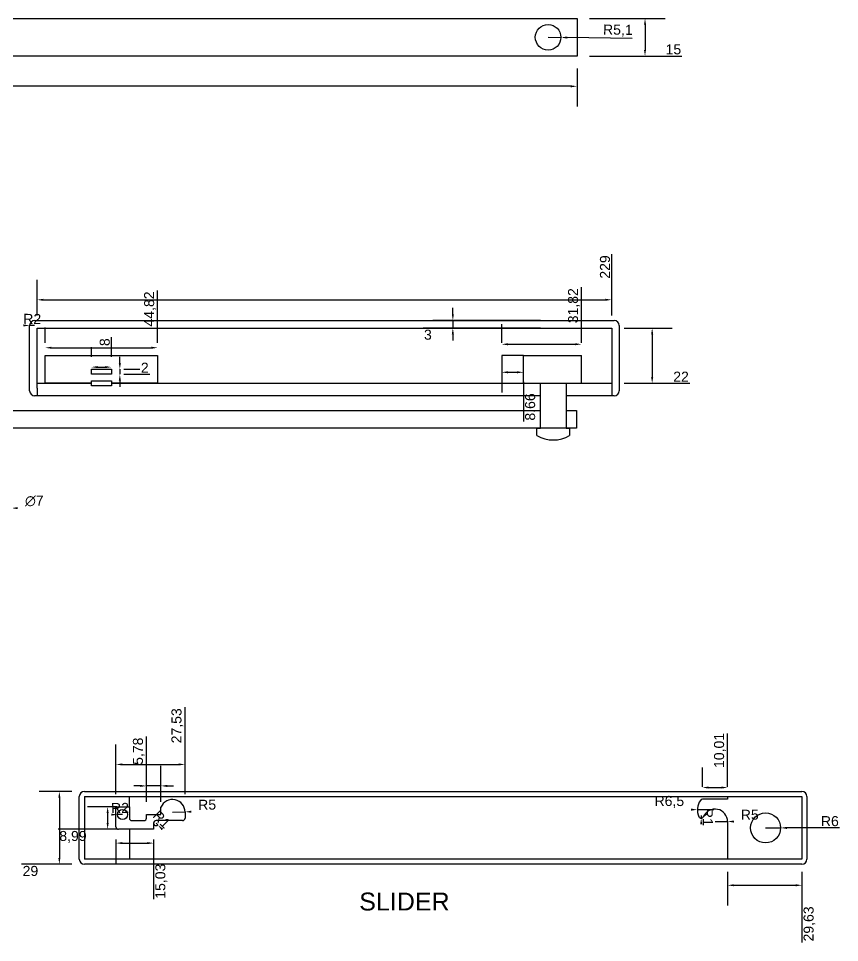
# Model space of a CAD drawing. Header units: millimetres. Extents: x 44751 to 45353, y -12222 to -11793.
# Drawn here: x 45025.3 to 45352.6, y -12215.2 to -11846.9 of the extents above; entities that cross this region are included whole.
import ezdxf

# ---------------------------------------------------------------- set-up
doc = ezdxf.new("R2010")
doc.units = ezdxf.units.MM
doc.styles.get("Standard").update_dxf_attribs({"font": 'arial.ttf'})
doc.dimstyles.new('ISO-25', dxfattribs={"dimtxt": 4, "dimasz": 2.5, "dimexe": 8, "dimexo": 5, "dimtad": 2, "dimjust": 4, "dimtxsty": 'Standard', "dimcen": 2.5, "dimclrd": 1, "dimadec": 0, "dimazin": 0, "dimtfac": 1, "dimtmove": 0, "dimatfit": 3, "dimfxl": 1, "dimarcsym": 0})

# ---------------------------------------------------------------- blocks, each defined once
blk = doc.blocks.new('*D4')
at = {"color": 1, "lineweight": -2, "transparency": 16777216}
blk.add_line((45015.55, -12042.21), (45022.55, -12042.13), dxfattribs=at)
at = {"color": 1, "transparency": 16777216}
for points in [[(45013.05, -12041.82), (45013.06, -12042.65), (45015.55, -12042.21)], [(45025.05, -12041.68), (45025.06, -12042.52), (45022.55, -12042.13)]]:
    blk.add_solid(points, dxfattribs=at)
at = {"layer": 'Defpoints', "color": 0, "transparency": 16777216}
for p in [(45015.55, -12042.21), (45022.55, -12042.13)]:
    blk.add_point(p, dxfattribs=at)
at = {"color": 0, "transparency": 16777216, "insert": (45031.63, -12039.25), "char_height": 4, "attachment_point": 5, "rotation": 0.6424}
blk.add_mtext('∅7', dxfattribs=at)
blk = doc.blocks.new('*D14')
at = {"color": 0, "lineweight": -2, "transparency": 16777216}
for p, q in [((45080.79, -11976.22), (45080.79, -11955.31)), ((45035.96, -11976.22), (45035.96, -11970.18))]:
    blk.add_line(p, q, dxfattribs=at)
at = {"color": 1, "lineweight": -2, "transparency": 16777216}
blk.add_line((45038.46, -11978.18), (45078.29, -11978.18), dxfattribs=at)
at = {"color": 1, "transparency": 16777216}
for points in [[(45038.46, -11977.76), (45038.46, -11978.59), (45035.96, -11978.18)], [(45078.29, -11977.76), (45078.29, -11978.59), (45080.79, -11978.18)]]:
    blk.add_solid(points, dxfattribs=at)
at = {"layer": 'Defpoints', "color": 0, "transparency": 16777216}
for p in [(45080.79, -11978.18), (45035.96, -11981.22), (45080.79, -11981.22)]:
    blk.add_point(p, dxfattribs=at)
at = {"color": 0, "transparency": 16777216, "insert": (45077.76, -11962.74), "char_height": 4, "attachment_point": 5, "rotation": 90}
blk.add_mtext('44,82', dxfattribs=at)
blk = doc.blocks.new('*D15')
at = {"color": 0, "lineweight": -2, "transparency": 16777216}
for p, q in [((45249.73, -11976.22), (45249.73, -11954.09)), ((45217.91, -11976.22), (45217.91, -11968.8))]:
    blk.add_line(p, q, dxfattribs=at)
at = {"color": 1, "lineweight": -2, "transparency": 16777216}
blk.add_line((45220.41, -11976.8), (45247.23, -11976.8), dxfattribs=at)
at = {"color": 1, "transparency": 16777216}
for points in [[(45220.41, -11976.38), (45220.41, -11977.21), (45217.91, -11976.8)], [(45247.23, -11976.38), (45247.23, -11977.21), (45249.73, -11976.8)]]:
    blk.add_solid(points, dxfattribs=at)
at = {"layer": 'Defpoints', "color": 0, "transparency": 16777216}
for p in [(45249.73, -11976.8), (45217.91, -11981.22), (45249.73, -11981.22)]:
    blk.add_point(p, dxfattribs=at)
at = {"color": 0, "transparency": 16777216, "insert": (45246.7, -11961.44), "char_height": 4, "attachment_point": 5, "rotation": 90}
blk.add_mtext('31,82', dxfattribs=at)
blk = doc.blocks.new('*D16')
at = {"color": 1, "lineweight": -2, "transparency": 16777216}
blk.add_line((45220.41, -11987.97), (45224.07, -11987.97), dxfattribs=at)
at = {"color": 0, "lineweight": -2, "transparency": 16777216}
for p, q in [((45217.91, -11991.78), (45217.91, -11995.97)), ((45226.57, -11991.78), (45226.57, -12007.61))]:
    blk.add_line(p, q, dxfattribs=at)
at = {"color": 1, "transparency": 16777216}
for points in [[(45220.41, -11987.55), (45220.41, -11988.38), (45217.91, -11987.97)], [(45224.07, -11987.55), (45224.07, -11988.38), (45226.57, -11987.97)]]:
    blk.add_solid(points, dxfattribs=at)
at = {"layer": 'Defpoints', "color": 0, "transparency": 16777216}
for p in [(45217.91, -11986.78), (45226.57, -11986.78), (45226.57, -11987.97)]:
    blk.add_point(p, dxfattribs=at)
at = {"color": 0, "transparency": 16777216, "insert": (45229.6, -12001.79), "char_height": 4, "attachment_point": 5, "rotation": 90}
blk.add_mtext('8,66', dxfattribs=at)
blk = doc.blocks.new('*D17')
at = {"color": 0, "lineweight": -2, "transparency": 16777216}
for p, q in [((45266.76, -11970.34), (45285.88, -11970.34)), ((45266.76, -11992.34), (45292.89, -11992.34))]:
    blk.add_line(p, q, dxfattribs=at)
at = {"color": 1, "lineweight": -2, "transparency": 16777216}
blk.add_line((45277.88, -11972.84), (45277.88, -11989.84), dxfattribs=at)
at = {"color": 1, "transparency": 16777216}
for points in [[(45277.47, -11972.84), (45278.3, -11972.84), (45277.88, -11970.34)], [(45277.47, -11989.84), (45278.3, -11989.84), (45277.88, -11992.34)]]:
    blk.add_solid(points, dxfattribs=at)
at = {"layer": 'Defpoints', "color": 0, "transparency": 16777216}
for p in [(45261.76, -11970.34), (45261.76, -11992.34), (45277.88, -11992.34)]:
    blk.add_point(p, dxfattribs=at)
at = {"color": 0, "transparency": 16777216, "insert": (45289.39, -11989.71), "char_height": 4, "attachment_point": 5}
blk.add_mtext('22', dxfattribs=at)
blk = doc.blocks.new('*D18')
at = {"color": 1, "lineweight": -2, "transparency": 16777216}
for p, q in [((45198.44, -11964.84), (45198.44, -11962.34)), ((45198.44, -11967.34), (45198.44, -11970.34)), ((45198.44, -11972.84), (45198.44, -11975.34))]:
    blk.add_line(p, q, dxfattribs=at)
at = {"color": 0, "lineweight": -2, "transparency": 16777216}
for p, q in [((45233.31, -11967.34), (45190.44, -11967.34)), ((45233.31, -11970.34), (45186.57, -11970.34))]:
    blk.add_line(p, q, dxfattribs=at)
at = {"color": 1, "transparency": 16777216}
for points in [[(45198.02, -11964.84), (45198.85, -11964.84), (45198.44, -11967.34)], [(45198.02, -11972.84), (45198.85, -11972.84), (45198.44, -11970.34)]]:
    blk.add_solid(points, dxfattribs=at)
at = {"layer": 'Defpoints', "color": 0, "transparency": 16777216}
for p in [(45238.31, -11967.34), (45198.44, -11970.34), (45238.31, -11970.34)]:
    blk.add_point(p, dxfattribs=at)
at = {"color": 0, "transparency": 16777216, "insert": (45188.5, -11973.01), "char_height": 4, "attachment_point": 5}
blk.add_mtext('3', dxfattribs=at)
blk = doc.blocks.new('*D19')
at = {"color": 0, "lineweight": -2, "transparency": 16777216}
for p, q in [((45261.76, -11965.34), (45261.76, -11940.91)), ((45032.76, -11965.34), (45032.76, -11951.07))]:
    blk.add_line(p, q, dxfattribs=at)
at = {"color": 1, "lineweight": -2, "transparency": 16777216}
blk.add_line((45035.26, -11959.07), (45259.26, -11959.07), dxfattribs=at)
at = {"color": 1, "transparency": 16777216}
for points in [[(45035.26, -11958.65), (45035.26, -11959.49), (45032.76, -11959.07)], [(45259.26, -11958.65), (45259.26, -11959.49), (45261.76, -11959.07)]]:
    blk.add_solid(points, dxfattribs=at)
at = {"layer": 'Defpoints', "color": 0, "transparency": 16777216}
for p in [(45261.76, -11959.07), (45032.76, -11970.34), (45261.76, -11970.34)]:
    blk.add_point(p, dxfattribs=at)
at = {"color": 0, "transparency": 16777216, "insert": (45259.09, -11945.99), "char_height": 4, "attachment_point": 5, "rotation": 90}
blk.add_mtext('229', dxfattribs=at)
blk = doc.blocks.new('*D20')
at = {"color": 1, "lineweight": -2, "transparency": 16777216}
blk.add_line((45031.76, -11969.34), (45029.76, -11969.31), dxfattribs=at)
at = {"color": 1, "transparency": 16777216}
blk.add_solid([(45027.27, -11968.87), (45027.26, -11969.7), (45029.76, -11969.31)], dxfattribs=at)
at = {"layer": 'Defpoints', "color": 0, "transparency": 16777216}
for p in [(45029.76, -11969.31), (45031.76, -11969.34)]:
    blk.add_point(p, dxfattribs=at)
at = {"color": 0, "transparency": 16777216, "insert": (45030.79, -11966.69), "char_height": 4, "attachment_point": 5, "rotation": 359.2934}
blk.add_mtext('R2', dxfattribs=at)
blk = doc.blocks.new('*D21')
at = {"color": 0, "lineweight": -2, "transparency": 16777216}
for p, q in [((45062.37, -11981.78), (45062.37, -11974.01)), ((45054.37, -11981.78), (45054.37, -11977.9))]:
    blk.add_line(p, q, dxfattribs=at)
at = {"color": 1, "lineweight": -2, "transparency": 16777216}
blk.add_line((45056.87, -11985.9), (45059.87, -11985.9), dxfattribs=at)
at = {"color": 1, "transparency": 16777216}
for points in [[(45056.87, -11985.48), (45056.87, -11986.32), (45054.37, -11985.9)], [(45059.87, -11985.48), (45059.87, -11986.32), (45062.37, -11985.9)]]:
    blk.add_solid(points, dxfattribs=at)
at = {"layer": 'Defpoints', "color": 0, "transparency": 16777216}
for p in [(45054.37, -11986.78), (45062.37, -11985.9), (45062.37, -11986.78)]:
    blk.add_point(p, dxfattribs=at)
at = {"color": 0, "transparency": 16777216, "insert": (45059.71, -11975.96), "char_height": 4, "attachment_point": 5, "rotation": 90}
blk.add_mtext('8', dxfattribs=at)
blk = doc.blocks.new('*D22')
at = {"color": 1, "lineweight": -2, "transparency": 16777216}
for p, q in [((45065.71, -11984.28), (45065.71, -11981.78)), ((45065.71, -11986.78), (45065.71, -11988.78)), ((45065.71, -11991.28), (45065.71, -11993.78))]:
    blk.add_line(p, q, dxfattribs=at)
at = {"color": 0, "lineweight": -2, "transparency": 16777216}
for p, q in [((45067.37, -11986.78), (45073.71, -11986.78)), ((45067.37, -11988.78), (45077.61, -11988.78))]:
    blk.add_line(p, q, dxfattribs=at)
at = {"color": 1, "transparency": 16777216}
for points in [[(45065.3, -11984.28), (45066.13, -11984.28), (45065.71, -11986.78)], [(45065.3, -11991.28), (45066.13, -11991.28), (45065.71, -11988.78)]]:
    blk.add_solid(points, dxfattribs=at)
at = {"layer": 'Defpoints', "color": 0, "transparency": 16777216}
for p in [(45062.37, -11986.78), (45062.37, -11988.78), (45065.71, -11988.78)]:
    blk.add_point(p, dxfattribs=at)
at = {"color": 0, "transparency": 16777216, "insert": (45075.66, -11986.14), "char_height": 4, "attachment_point": 5}
blk.add_mtext('2', dxfattribs=at)
blk = doc.blocks.new('*D32')
at = {"color": 1, "lineweight": -2, "transparency": 16777216}
for p, q in [((45236.41, -11854.45), (45241.51, -11854.52)), ((45269.95, -11854.9), (45244.01, -11854.55))]:
    blk.add_line(p, q, dxfattribs=at)
at = {"color": 1, "transparency": 16777216}
blk.add_solid([(45244.02, -11854.14), (45244.01, -11854.97), (45241.51, -11854.52)], dxfattribs=at)
at = {"layer": 'Defpoints', "color": 0, "transparency": 16777216}
for p in [(45236.41, -11854.45), (45241.51, -11854.52)]:
    blk.add_point(p, dxfattribs=at)
at = {"color": 0, "transparency": 16777216, "insert": (45264.2, -11851.79), "char_height": 4, "attachment_point": 5, "rotation": 359.2309}
blk.add_mtext('R5,1', dxfattribs=at)
blk = doc.blocks.new('*D33')
at = {"color": 0, "lineweight": -2, "transparency": 16777216}
for p, q in [((45252.93, -11846.95), (45283.03, -11846.95)), ((45252.93, -11861.95), (45289.66, -11861.95))]:
    blk.add_line(p, q, dxfattribs=at)
at = {"color": 1, "lineweight": -2, "transparency": 16777216}
blk.add_line((45275.03, -11849.45), (45275.03, -11859.45), dxfattribs=at)
at = {"color": 1, "transparency": 16777216}
for points in [[(45274.61, -11849.45), (45275.44, -11849.45), (45275.03, -11846.95)], [(45274.61, -11859.45), (45275.44, -11859.45), (45275.03, -11861.95)]]:
    blk.add_solid(points, dxfattribs=at)
at = {"layer": 'Defpoints', "color": 0, "transparency": 16777216}
for p in [(45247.93, -11846.95), (45247.93, -11861.95), (45275.03, -11861.95)]:
    blk.add_point(p, dxfattribs=at)
at = {"color": 0, "transparency": 16777216, "insert": (45286.34, -11859.28), "char_height": 4, "attachment_point": 5}
blk.add_mtext('15', dxfattribs=at)
blk = doc.blocks.new('*D34')
at = {"color": 0, "lineweight": -2, "transparency": 16777216}
for p, q in [((44957.93, -11866.95), (44957.93, -11892.13)), ((45247.93, -11866.95), (45247.93, -11881.98))]:
    blk.add_line(p, q, dxfattribs=at)
at = {"color": 1, "lineweight": -2, "transparency": 16777216}
blk.add_line((45245.43, -11873.98), (44960.43, -11873.98), dxfattribs=at)
at = {"color": 1, "transparency": 16777216}
for points in [[(44960.43, -11873.57), (44960.43, -11874.4), (44957.93, -11873.98)], [(45245.43, -11873.57), (45245.43, -11874.4), (45247.93, -11873.98)]]:
    blk.add_solid(points, dxfattribs=at)
at = {"layer": 'Defpoints', "color": 0, "transparency": 16777216}
for p in [(44957.93, -11861.95), (45247.93, -11861.95), (44957.93, -11873.98)]:
    blk.add_point(p, dxfattribs=at)
at = {"color": 0, "transparency": 16777216, "insert": (44960.6, -11887.06), "char_height": 4, "attachment_point": 5, "rotation": 90}
blk.add_mtext('290', dxfattribs=at)
blk = doc.blocks.new('*D38')
at = {"color": 0, "lineweight": -2, "transparency": 16777216}
for p, q in [((45046.56, -12155.06), (45033.61, -12155.06)), ((45046.56, -12184.06), (45026.55, -12184.06))]:
    blk.add_line(p, q, dxfattribs=at)
at = {"color": 1, "lineweight": -2, "transparency": 16777216}
blk.add_line((45041.61, -12157.56), (45041.61, -12181.56), dxfattribs=at)
at = {"color": 1, "transparency": 16777216}
for points in [[(45041.19, -12157.56), (45042.02, -12157.56), (45041.61, -12155.06)], [(45041.19, -12181.56), (45042.02, -12181.56), (45041.61, -12184.06)]]:
    blk.add_solid(points, dxfattribs=at)
at = {"layer": 'Defpoints', "color": 0, "transparency": 16777216}
for p in [(45051.56, -12155.06), (45041.61, -12184.06), (45051.56, -12184.06)]:
    blk.add_point(p, dxfattribs=at)
at = {"color": 0, "transparency": 16777216, "insert": (45030.08, -12186.73), "char_height": 4, "attachment_point": 5}
blk.add_mtext('29', dxfattribs=at)
blk = doc.blocks.new('*D39')
at = {"color": 0, "lineweight": -2, "transparency": 16777216}
for p, q in [((45064.51, -12161.12), (45052.85, -12161.12)), ((45064.51, -12170.12), (45041.2, -12170.12))]:
    blk.add_line(p, q, dxfattribs=at)
at = {"color": 1, "lineweight": -2, "transparency": 16777216}
blk.add_line((45060.85, -12163.62), (45060.85, -12167.62), dxfattribs=at)
at = {"color": 1, "transparency": 16777216}
for points in [[(45060.44, -12163.62), (45061.27, -12163.62), (45060.85, -12161.12)], [(45060.44, -12167.62), (45061.27, -12167.62), (45060.85, -12170.12)]]:
    blk.add_solid(points, dxfattribs=at)
at = {"layer": 'Defpoints', "color": 0, "transparency": 16777216}
for p in [(45069.51, -12161.12), (45060.85, -12170.12), (45069.51, -12170.12)]:
    blk.add_point(p, dxfattribs=at)
at = {"color": 0, "transparency": 16777216, "insert": (45047.03, -12173.15), "char_height": 4, "attachment_point": 5}
blk.add_mtext('8,99', dxfattribs=at)
blk = doc.blocks.new('*D40')
at = {"color": 1, "lineweight": -2, "transparency": 16777216}
blk.add_line((45066.81, -12164.24), (45064.81, -12164.26), dxfattribs=at)
at = {"color": 1, "transparency": 16777216}
blk.add_solid([(45062.31, -12163.87), (45062.31, -12164.7), (45064.81, -12164.26)], dxfattribs=at)
at = {"layer": 'Defpoints', "color": 0, "transparency": 16777216}
for p in [(45064.81, -12164.26), (45066.81, -12164.24)]:
    blk.add_point(p, dxfattribs=at)
at = {"color": 0, "transparency": 16777216, "insert": (45065.78, -12161.61), "char_height": 4, "attachment_point": 5, "rotation": 0.6391}
blk.add_mtext('R2', dxfattribs=at)
blk = doc.blocks.new('*D41')
at = {"color": 1, "lineweight": -2, "transparency": 16777216}
blk.add_line((45086.69, -12163.25), (45091.69, -12163.16), dxfattribs=at)
at = {"color": 1, "transparency": 16777216}
blk.add_solid([(45094.18, -12162.7), (45094.2, -12163.53), (45091.69, -12163.16)], dxfattribs=at)
at = {"layer": 'Defpoints', "color": 0, "transparency": 16777216}
for p in [(45086.69, -12163.25), (45091.69, -12163.16)]:
    blk.add_point(p, dxfattribs=at)
at = {"color": 0, "transparency": 16777216, "insert": (45100.51, -12160.34), "char_height": 4, "attachment_point": 5, "rotation": 1.0453}
blk.add_mtext('R5', dxfattribs=at)
blk = doc.blocks.new('*D42')
at = {"color": 1, "lineweight": -2, "transparency": 16777216}
blk.add_line((45080.19, -12167.65), (45080.89, -12168.36), dxfattribs=at)
at = {"color": 0, "lineweight": -2, "transparency": 16777216}
blk.add_arc((45080.19, -12167.65), 1, 180, 314.4042, dxfattribs=at)
at = {"color": 1, "transparency": 16777216}
blk.add_solid([(45082.94, -12169.86), (45082.34, -12170.44), (45080.89, -12168.36)], dxfattribs=at)
at = {"layer": 'Defpoints', "color": 0, "transparency": 16777216}
for p in [(45080.19, -12167.65), (45080.89, -12168.36)]:
    blk.add_point(p, dxfattribs=at)
at = {"color": 0, "transparency": 16777216, "insert": (45082.42, -12166.16), "char_height": 4, "attachment_point": 5, "rotation": 314.4042}
blk.add_mtext('R1', dxfattribs=at)
blk = doc.blocks.new('*D43')
at = {"color": 0, "lineweight": -2, "transparency": 16777216}
for p, q in [((45076.32, -12159.21), (45076.32, -12133.18)), ((45082.1, -12159.21), (45082.1, -12144.82))]:
    blk.add_line(p, q, dxfattribs=at)
at = {"color": 1, "lineweight": -2, "transparency": 16777216}
for p, q in [((45073.82, -12152.82), (45071.32, -12152.82)), ((45082.1, -12152.82), (45076.32, -12152.82)), ((45084.6, -12152.82), (45087.1, -12152.82))]:
    blk.add_line(p, q, dxfattribs=at)
at = {"color": 1, "transparency": 16777216}
for points in [[(45073.82, -12152.41), (45073.82, -12153.24), (45076.32, -12152.82)], [(45084.6, -12152.41), (45084.6, -12153.24), (45082.1, -12152.82)]]:
    blk.add_solid(points, dxfattribs=at)
at = {"layer": 'Defpoints', "color": 0, "transparency": 16777216}
for p in [(45076.32, -12152.82), (45076.32, -12164.21), (45082.1, -12164.21)]:
    blk.add_point(p, dxfattribs=at)
at = {"color": 0, "transparency": 16777216, "insert": (45073.29, -12139), "char_height": 4, "attachment_point": 5, "rotation": 90}
blk.add_mtext('5,78', dxfattribs=at)
blk = doc.blocks.new('*D44')
at = {"color": 0, "lineweight": -2, "transparency": 16777216}
for p, q in [((45091.69, -12156.12), (45091.69, -12121.45)), ((45064.16, -12156.12), (45064.16, -12136.27))]:
    blk.add_line(p, q, dxfattribs=at)
at = {"color": 1, "lineweight": -2, "transparency": 16777216}
blk.add_line((45066.66, -12144.27), (45089.19, -12144.27), dxfattribs=at)
at = {"color": 1, "transparency": 16777216}
for points in [[(45066.66, -12143.85), (45066.66, -12144.68), (45064.16, -12144.27)], [(45089.19, -12143.85), (45089.19, -12144.68), (45091.69, -12144.27)]]:
    blk.add_solid(points, dxfattribs=at)
at = {"layer": 'Defpoints', "color": 0, "transparency": 16777216}
for p in [(45091.69, -12144.27), (45064.16, -12161.12), (45091.69, -12161.12)]:
    blk.add_point(p, dxfattribs=at)
at = {"color": 0, "transparency": 16777216, "insert": (45088.66, -12128.86), "char_height": 4, "attachment_point": 5, "rotation": 90}
blk.add_mtext('27,53', dxfattribs=at)
blk = doc.blocks.new('*D45')
at = {"color": 0, "lineweight": -2, "transparency": 16777216}
for p, q in [((45064.16, -12174.12), (45064.16, -12183.62)), ((45079.19, -12174.12), (45079.19, -12197.99))]:
    blk.add_line(p, q, dxfattribs=at)
at = {"color": 1, "lineweight": -2, "transparency": 16777216}
blk.add_line((45066.66, -12175.62), (45076.69, -12175.62), dxfattribs=at)
at = {"color": 1, "transparency": 16777216}
for points in [[(45066.66, -12175.2), (45066.66, -12176.03), (45064.16, -12175.62)], [(45076.69, -12175.2), (45076.69, -12176.03), (45079.19, -12175.62)]]:
    blk.add_solid(points, dxfattribs=at)
at = {"layer": 'Defpoints', "color": 0, "transparency": 16777216}
for p in [(45064.16, -12169.12), (45079.19, -12169.12), (45079.19, -12175.62)]:
    blk.add_point(p, dxfattribs=at)
at = {"color": 0, "transparency": 16777216, "insert": (45082.22, -12190.8), "char_height": 4, "attachment_point": 5, "rotation": 90}
blk.add_mtext('15,03', dxfattribs=at)
blk = doc.blocks.new('*D46')
at = {"color": 1, "lineweight": -2, "transparency": 16777216}
for p, q in [((45323.08, -12169.56), (45329.08, -12169.56)), ((45352.55, -12169.56), (45331.58, -12169.56))]:
    blk.add_line(p, q, dxfattribs=at)
at = {"color": 1, "transparency": 16777216}
blk.add_solid([(45331.58, -12169.15), (45331.58, -12169.98), (45329.08, -12169.56)], dxfattribs=at)
at = {"layer": 'Defpoints', "color": 0, "transparency": 16777216}
for p in [(45323.08, -12169.56), (45329.08, -12169.56)]:
    blk.add_point(p, dxfattribs=at)
at = {"color": 0, "transparency": 16777216, "insert": (45348.7, -12166.89), "char_height": 4, "attachment_point": 5}
blk.add_mtext('R6', dxfattribs=at)
blk = doc.blocks.new('*D47')
at = {"color": 1, "lineweight": -2, "transparency": 16777216}
blk.add_line((45302.41, -12162.35), (45295.91, -12162.3), dxfattribs=at)
at = {"color": 1, "transparency": 16777216}
blk.add_solid([(45293.41, -12161.86), (45293.4, -12162.7), (45295.91, -12162.3)], dxfattribs=at)
at = {"layer": 'Defpoints', "color": 0, "transparency": 16777216}
for p in [(45295.91, -12162.3), (45302.41, -12162.35)]:
    blk.add_point(p, dxfattribs=at)
at = {"color": 0, "transparency": 16777216, "insert": (45284.73, -12159.19), "char_height": 4, "attachment_point": 5, "rotation": 359.5879}
blk.add_mtext('R6,5', dxfattribs=at)
blk = doc.blocks.new('*D48')
at = {"color": 1, "lineweight": -2, "transparency": 16777216}
blk.add_line((45302.93, -12167.06), (45307.93, -12167.03), dxfattribs=at)
at = {"color": 1, "transparency": 16777216}
blk.add_solid([(45310.43, -12166.6), (45310.44, -12167.44), (45307.93, -12167.03)], dxfattribs=at)
at = {"layer": 'Defpoints', "color": 0, "transparency": 16777216}
for p in [(45302.93, -12167.06), (45307.93, -12167.03)]:
    blk.add_point(p, dxfattribs=at)
at = {"color": 0, "transparency": 16777216, "insert": (45316.78, -12164.33), "char_height": 4, "attachment_point": 5, "rotation": 0.3176}
blk.add_mtext('R5', dxfattribs=at)
blk = doc.blocks.new('*D49')
at = {"color": 1, "lineweight": -2, "transparency": 16777216}
blk.add_line((45297.43, -12164.68), (45297.43, -12165.68), dxfattribs=at)
at = {"color": 1, "transparency": 16777216}
blk.add_solid([(45297.85, -12168.18), (45297.01, -12168.18), (45297.43, -12165.68)], dxfattribs=at)
at = {"layer": 'Defpoints', "color": 0, "transparency": 16777216}
for p in [(45297.43, -12164.68), (45297.43, -12165.68)]:
    blk.add_point(p, dxfattribs=at)
at = {"color": 0, "transparency": 16777216, "insert": (45300.06, -12165.18), "char_height": 4, "attachment_point": 5, "rotation": 270.0675}
blk.add_mtext('R1', dxfattribs=at)
blk = doc.blocks.new('*D50')
at = {"color": 0, "lineweight": -2, "transparency": 16777216}
for p, q in [((45307.93, -12153.16), (45307.93, -12131.88)), ((45297.92, -12153.16), (45297.92, -12145.48))]:
    blk.add_line(p, q, dxfattribs=at)
at = {"color": 1, "lineweight": -2, "transparency": 16777216}
blk.add_line((45300.42, -12153.48), (45305.43, -12153.48), dxfattribs=at)
at = {"color": 1, "transparency": 16777216}
for points in [[(45300.42, -12153.06), (45300.42, -12153.89), (45297.92, -12153.48)], [(45305.43, -12153.06), (45305.43, -12153.89), (45307.93, -12153.48)]]:
    blk.add_solid(points, dxfattribs=at)
at = {"layer": 'Defpoints', "color": 0, "transparency": 16777216}
for p in [(45307.93, -12153.48), (45297.92, -12158.16), (45307.93, -12158.16)]:
    blk.add_point(p, dxfattribs=at)
at = {"color": 0, "transparency": 16777216, "insert": (45304.91, -12138.68), "char_height": 4, "attachment_point": 5, "rotation": 90}
blk.add_mtext('10,01', dxfattribs=at)
blk = doc.blocks.new('*D51')
at = {"color": 0, "lineweight": -2, "transparency": 16777216}
for p, q in [((45307.93, -12187.06), (45307.93, -12200.43)), ((45337.56, -12187.06), (45337.56, -12215.24))]:
    blk.add_line(p, q, dxfattribs=at)
at = {"color": 1, "lineweight": -2, "transparency": 16777216}
blk.add_line((45310.43, -12192.43), (45335.06, -12192.43), dxfattribs=at)
at = {"color": 1, "transparency": 16777216}
for points in [[(45310.43, -12192.01), (45310.43, -12192.84), (45307.93, -12192.43)], [(45335.06, -12192.01), (45335.06, -12192.84), (45337.56, -12192.43)]]:
    blk.add_solid(points, dxfattribs=at)
at = {"layer": 'Defpoints', "color": 0, "transparency": 16777216}
for p in [(45307.93, -12182.06), (45337.56, -12182.06), (45337.56, -12192.43)]:
    blk.add_point(p, dxfattribs=at)
at = {"color": 0, "transparency": 16777216, "insert": (45340.59, -12207.83), "char_height": 4, "attachment_point": 5, "rotation": 90}
blk.add_mtext('29,63', dxfattribs=at)

msp = doc.modelspace()

# ---------------------------------------------------------------- linework, layer by layer
for p, q in [((45029.762, -11995.338), (45029.762, -11969.338)), ((45031.762, -11967.338), (45262.762, -11967.338)), ((45264.762, -11969.338), (45264.762, -11995.338)), ((45226.568, -11981.216), (45217.906, -11981.216)), ((45217.906, -11981.216), (45217.906, -11992.338)), ((45226.568, -11992.338), (45226.568, -11981.216)), ((45249.73, -11992.338), (45249.73, -11981.216)), ((45032.762, -11992.338), (45054.373, -11992.338)), ((45032.762, -11994.338), (45032.762, -11997.338)), ((45062.373, -11992.338), (45261.762, -11992.338)), ((45261.762, -11994.338), (45261.762, -11997.338)), ((45261.762, -11994.338), (45261.762, -11994.338)), ((45233.375, -11997.338), (45031.762, -11997.338)), ((45262.762, -11997.338), (45243.573, -11997.338)), ((45051.565, -12157.062), (45051.565, -12182.062)), ((45069.506, -12161.125), (45069.506, -12157.062)), ((45337.565, -12157.062), (45337.565, -12182.062)), ((45307.935, -12158.16), (45297.924, -12158.16)), ((45064.161, -12169.117), (45064.161, -12161.125)), ((45064.161, -12161.125), (45069.506, -12161.125)), ((45069.506, -12161.125), (45069.506, -12165.648)), ((45076.32, -12165.648), (45076.32, -12164.212)), ((45076.32, -12164.212), (45082.103, -12164.212)), ((45082.103, -12164.212), (45082.103, -12161.27)), ((45091.692, -12163.255), (45091.692, -12165.648)), ((45070.506, -12166.648), (45075.32, -12166.648)), ((45079.191, -12167.648), (45079.191, -12170.117)), ((45090.692, -12166.648), (45080.191, -12166.648)), ((45067.359, -12170.117), (45065.161, -12170.117)), ((45079.191, -12170.117), (45067.359, -12170.117)), ((45069.506, -12170.117), (45069.506, -12182.062))]:
    msp.add_line(p, q)
for points in [[(44957.933, -11846.95), (45247.933, -11846.95), (45247.933, -11861.95), (44957.933, -11861.95)], [(45032.762, -11994.338), (45032.762, -11970.338), (45261.762, -11970.338), (45261.762, -11994.338)], [(45054.373, -11992.338), (45035.96, -11992.338), (45035.96, -11981.216), (45080.785, -11981.216), (45080.785, -11992.338), (45062.373, -11992.338)], [(45226.568, -11981.216), (45249.73, -11981.216)], [(45243.573, -11992.338), (45243.573, -12010.209), (45233.375, -12010.209), (45233.375, -11992.338)], [(45243.573, -12003.209), (45247.772, -12003.209), (45247.772, -12010.209), (44957.772, -12010.209), (44957.772, -12003.209), (45233.375, -12003.209)], [(45231.974, -12013.209), (45231.974, -12010.209), (45233.375, -12010.209)], [(45243.573, -12010.209), (45244.974, -12010.209), (45244.974, -12013.209)], [(45049.565, -12182.062), (45049.565, -12157.062)], [(45051.565, -12155.062), (45337.565, -12155.062)], [(45051.565, -12157.062), (45337.565, -12157.062)], [(45307.935, -12157.062), (45307.935, -12158.16)], [(45339.565, -12157.062), (45339.565, -12182.062)], [(45307.935, -12167.062), (45307.935, -12182.062)], [(45337.565, -12182.062), (45051.565, -12182.062)], [(45337.565, -12184.062), (45051.565, -12184.062)]]:
    msp.add_lwpolyline(points)
for points in [[(45054.373, -11986.777), (45062.373, -11986.777), (45062.373, -11988.777), (45054.373, -11988.777)], [(45054.373, -11991.338), (45062.373, -11991.338), (45062.373, -11993.338), (45054.373, -11993.338)]]:
    msp.add_lwpolyline(points, close=True)
for centre, radius in [((45236.415, -11854.45), 5.1), ((45066.81, -12164.236), 2), ((45323.079, -12169.562), 6)]:
    msp.add_circle(centre, radius)
for centre, radius, start, end in [((45031.762, -11969.338), 2, 90, 180), ((45262.762, -11969.338), 2, 0, 90), ((45031.762, -11995.338), 2, 180, 270), ((45262.762, -11995.338), 2, 270, 0), ((45238.474, -12001.95), 13, 240, 300), ((45051.565, -12157.062), 2, 90, 180), ((45337.565, -12157.062), 2, 0, 90), ((45086.692, -12163.255), 5, 0, 156.61267), ((45302.407, -12162.346), 6.5, 144.60336, 205.11782), ((45297.924, -12159.16), 1, 90, 144.60336), ((45302.935, -12167.062), 5, 0, 156.61267), ((45070.506, -12165.648), 1, 180, 270), ((45075.32, -12165.648), 1, 270, 0), ((45080.191, -12167.648), 1, 90, 180), ((45090.692, -12165.648), 1, 270, 0), ((45297.428, -12164.68), 1, 205.11782, 336.61267), ((45065.161, -12169.117), 1, 180, 270), ((45051.565, -12182.062), 2, 180, 270), ((45337.565, -12182.062), 2, 270, 0)]:
    msp.add_arc(centre, radius, start, end)

# ---------------------------------------------------------------- texts
at = {"insert": (45161.119, -12195.333), "char_height": 7.1429, "attachment_point": 1}
msp.add_mtext_dynamic_manual_height_columns('SLIDER ', width=99.23446, gutter_width=17.857, heights=[0], dxfattribs=at)

# ---------------------------------------------------------------- dimensions: what is measured, and where the dimension line sits
for base, p1, p2, picture, middle in [((45275.026, -11861.95), (45247.933, -11846.95), (45247.933, -11861.95), '*D33', (45286.342, -11859.282)), ((45277.884, -11992.338), (45261.762, -11970.338), (45261.762, -11992.338), '*D17', (45289.387, -11989.705)), ((45065.713, -11988.777), (45062.373, -11986.777), (45062.373, -11988.777), '*D22', (45075.663, -11986.144)), ((45041.606, -12184.062), (45051.565, -12155.062), (45051.565, -12184.062), '*D38', (45030.078, -12186.729)), ((45060.853, -12170.117), (45069.506, -12161.125), (45069.506, -12170.117), '*D39', (45047.026, -12173.146))]:
    dim = msp.add_linear_dim(base=base, p1=p1, p2=p2, angle=90, dimstyle='ISO-25')
    dim.commit()
    dim.dimension.update_dxf_attribs({"geometry": picture, "text_midpoint": middle})
for center, mpoint, picture, middle in [((45236.415, -11854.45), (45241.514, -11854.518), '*D32', (45264.159, -11854.822)), ((45323.079, -12169.562), (45329.079, -12169.562), '*D46', (45348.704, -12169.562))]:
    dim = msp.add_radius_dim(center=center, mpoint=mpoint, dimstyle='ISO-25')
    dim.commit()
    dim.dimension.update_dxf_attribs({"geometry": picture, "text_midpoint": middle, "dimtype": 164})
for base, p1, p2, picture, middle in [((44957.933, -11873.984), (45247.933, -11861.95), (44957.933, -11861.95), '*D34', (44960.6, -11887.055)), ((45261.762, -11959.07), (45032.762, -11970.338), (45261.762, -11970.338), '*D19', (45259.094, -11945.988)), ((45249.73, -11976.796), (45217.906, -11981.216), (45249.73, -11981.216), '*D15', (45246.701, -11961.444)), ((45080.7852, -11978.1766), (45035.9604, -11981.2157), (45080.7852, -11981.2157), '*D14', (45077.7564, -11962.7426)), ((45062.373, -11985.901), (45054.373, -11986.777), (45062.373, -11986.777), '*D21', (45059.706, -11975.958)), ((45226.568, -11987.967), (45217.906, -11986.777), (45226.568, -11986.777), '*D16', (45229.596, -12001.788)), ((45091.692, -12144.267), (45064.161, -12161.125), (45091.692, -12161.125), '*D44', (45088.663, -12128.859)), ((45076.32, -12152.823), (45082.103, -12164.212), (45076.32, -12164.212), '*D43', (45073.291, -12138.999)), ((45307.935, -12153.477), (45297.924, -12158.16), (45307.935, -12158.16), '*D50', (45304.906, -12138.678)), ((45079.191, -12175.618), (45064.161, -12169.117), (45079.191, -12169.117), '*D45', (45082.22, -12190.803)), ((45337.565, -12192.426), (45307.935, -12182.062), (45337.565, -12182.062), '*D51', (45340.593, -12207.834))]:
    dim = msp.add_linear_dim(base=base, p1=p1, p2=p2, dimstyle='ISO-25')
    dim.commit()
    dim.dimension.update_dxf_attribs({"geometry": picture, "text_midpoint": middle})
for center, mpoint, picture, middle in [((45031.762, -11969.338), (45029.762, -11969.314), '*D20', (45030.794, -11966.693)), ((45302.407, -12162.346), (45295.908, -12162.299), '*D47', (45284.734, -12159.19)), ((45066.81, -12164.236), (45064.81, -12164.258), '*D40', (45065.781, -12161.614)), ((45086.692, -12163.255), (45091.691, -12163.164), '*D41', (45100.506, -12160.343)), ((45080.191, -12167.648), (45080.891, -12168.362), '*D42', (45082.422, -12166.163)), ((45297.428, -12164.68), (45297.429, -12165.68), '*D49', (45300.061, -12165.177)), ((45302.935, -12167.062), (45307.935, -12167.034), '*D48', (45316.785, -12164.326))]:
    dim = msp.add_radius_dim(center=center, mpoint=mpoint, dimstyle='ISO-25')
    dim.commit()
    dim.dimension.update_dxf_attribs({"geometry": picture, "text_midpoint": middle})
dim = msp.add_aligned_dim(p1=(45238.309, -11967.338), p2=(45238.309, -11970.338), distance=-39.871, dimstyle='ISO-25')
dim.commit()
dim.dimension.update_dxf_attribs({"geometry": '*D18', "text_midpoint": (45188.503, -11973.007)})
dim = msp.add_diameter_dim_2p(p1=(45015.554, -12042.208), p2=(45022.554, -12042.129), dimstyle='ISO-25')
dim.commit()
dim.dimension.update_dxf_attribs({"geometry": '*D4', "text_midpoint": (45031.634, -12039.248)})

doc.saveas('drawing.dxf')
